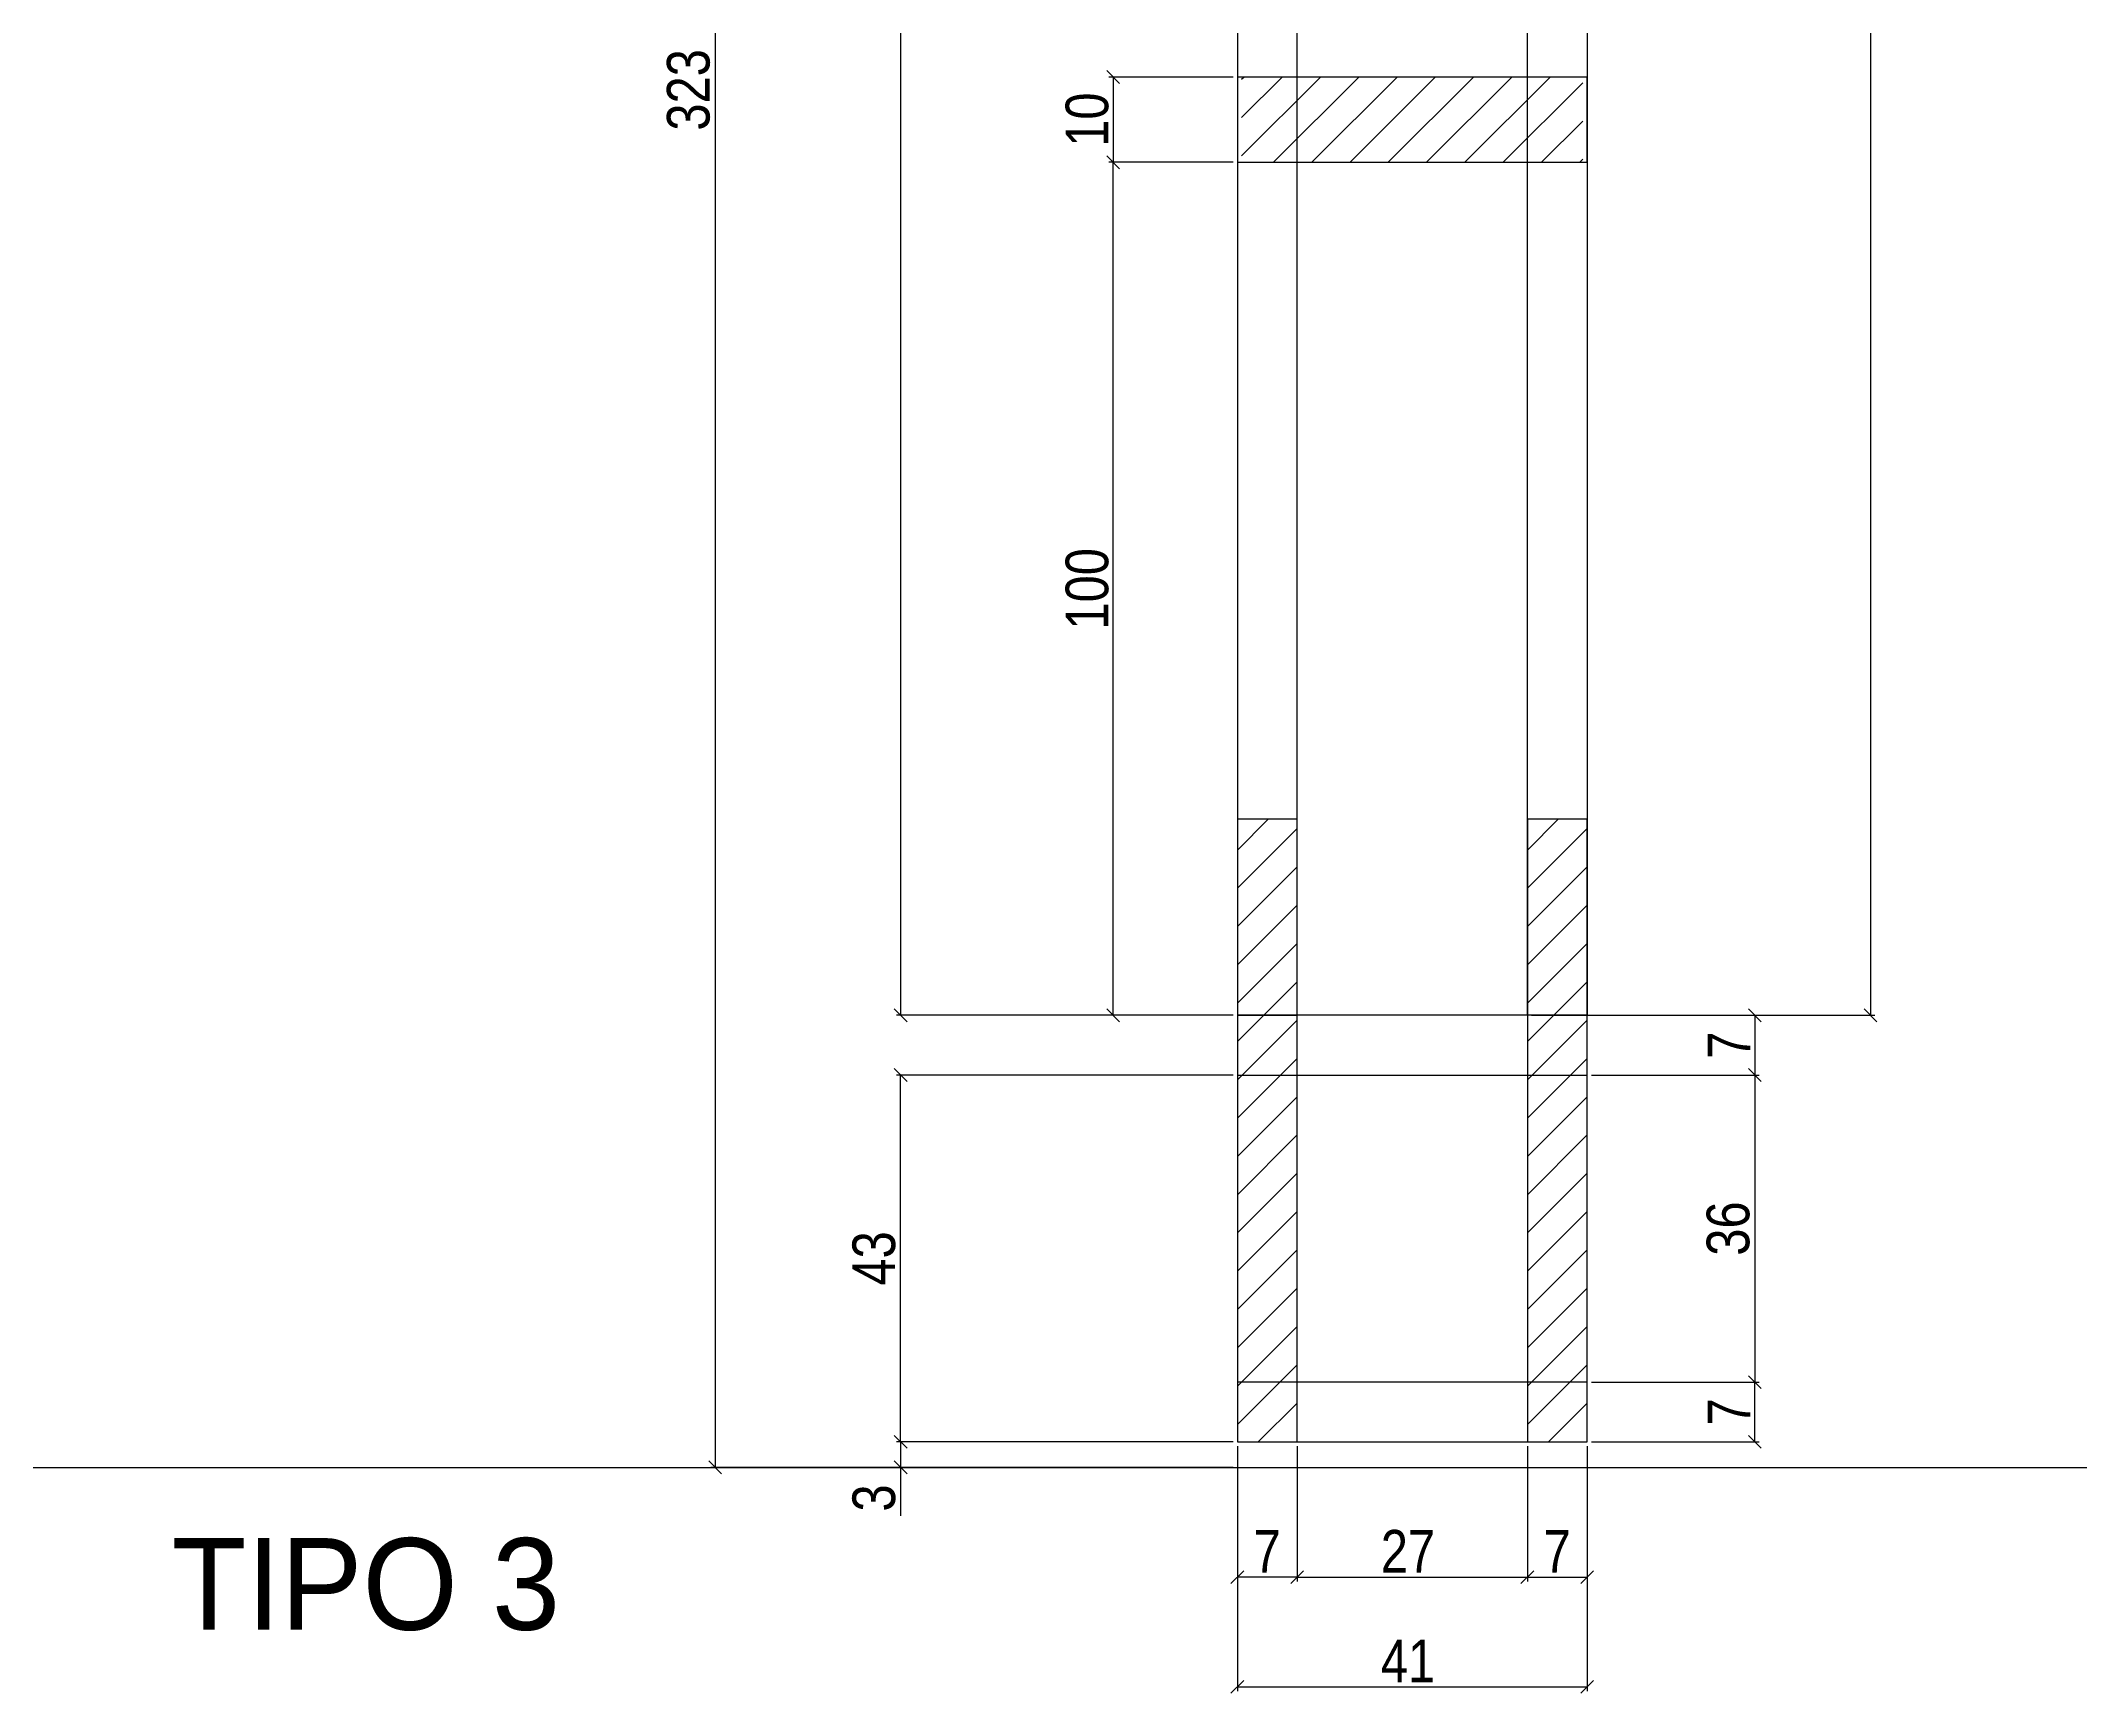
# Model space of a CAD drawing. Header units: millimetres. Extents: x 4248 to 7961, y 1155 to 5765.
# Drawn here: x 5755.7 to 6233.7, y 3462 to 3849.4 of the extents above; entities that cross this region are included whole.
import ezdxf

# ---------------------------------------------------------------- set-up
doc = ezdxf.new("R2010")
doc.units = ezdxf.units.MM
for name, color, linetype in [('1', 1, 'Continuous'), ('COTA', 241, 'Continuous'), ('Painéis', 200, 'Continuous'), ('SARR_7x7', 40, 'Continuous')]:
    doc.layers.add(name, color=color, linetype=linetype)
doc.styles.add('COTA TECNICA 2X', font='techl___.ttf', dxfattribs={"height": 10})
doc.styles.add('ROMAS860', font='ROMAS860.SHX', dxfattribs={"height": 8.5})
doc.dimstyles.new('SECAO', dxfattribs={"dimscale": 0.333333, "dimtxt": 5, "dimasz": 9, "dimexe": 3, "dimexo": 3, "dimgap": 3, "dimtad": 1, "dimdec": 1, "dimlfac": 0.5, "dimzin": 12, "dimdsep": 46, "dimtxsty": 'COTA TECNICA 2X', "dimblk1": 'OBLIQUE', "dimblk2": 'OBLIQUE', "dimsah": 1, "dimcen": 0.9, "dimclrd": 4, "dimclre": 4, "dimclrt": 240, "dimadec": 1, "dimazin": 3, "dimtfac": 1, "dimtdec": 1, "dimtmove": 0, "dimatfit": 3, "dimfxl": 1, "dimtolj": 1, "dimtzin": 12, "dimarcsym": 0})

# ---------------------------------------------------------------- blocks, each defined once
blk = doc.blocks.new('_Oblique')
at = {"layer": '1', "color": 0, "lineweight": -2}
blk.add_line((-0.5, -0.5), (0.5, 0.5), dxfattribs=at)
blk = doc.blocks.new('*D24')
at = {"layer": 'COTA', "color": 4, "lineweight": -2, "transparency": 16777216}
for p, q in [((6035.29, 4122.91), (5956.33, 4122.91)), ((5957.33, 4122.91), (5957.33, 3620.91)), ((6035.29, 3620.91), (5956.33, 3620.91))]:
    blk.add_line(p, q, dxfattribs=at)
at = {"layer": 'Defpoints', "color": 0, "transparency": 16777216}
for p in [(6036.29, 4122.91), (5957.33, 3620.91), (6036.29, 3620.91)]:
    blk.add_point(p, dxfattribs=at)
at = {"layer": 'COTA', "color": 4, "lineweight": -2, "transparency": 16777216, "xscale": 3, "yscale": 3, "zscale": 3}
for p, rotation in [((5957.33, 4122.91), 90), ((5957.33, 3620.91), 270)]:
    blk.add_blockref('_Oblique', p, dxfattribs=dict(at, rotation=rotation))
at = {"layer": 'COTA', "color": 240, "transparency": 16777216, "insert": (5951.22, 3871.91), "char_height": 10, "attachment_point": 5, "rotation": 90, "style": 'COTA TECNICA 2X'}
blk.add_mtext('\\A1;251', dxfattribs=at)
blk = doc.blocks.new('*D25')
at = {"layer": 'COTA', "color": 4, "lineweight": -2, "transparency": 16777216}
for p, q in [((6036.29, 3519.91), (6036.29, 3462.45)), ((6118.29, 3519.91), (6118.29, 3462.45)), ((6036.29, 3463.45), (6118.29, 3463.45))]:
    blk.add_line(p, q, dxfattribs=at)
at = {"layer": 'Defpoints', "color": 0, "transparency": 16777216}
for p in [(6036.29, 3520.91), (6118.29, 3520.91), (6118.29, 3463.45)]:
    blk.add_point(p, dxfattribs=at)
at = {"layer": 'COTA', "color": 4, "lineweight": -2, "transparency": 16777216, "xscale": 3, "yscale": 3, "zscale": 3, "rotation": 180}
blk.add_blockref('_Oblique', (6036.29, 3463.45), dxfattribs=at)
at = {"layer": 'COTA', "color": 4, "lineweight": -2, "transparency": 16777216, "xscale": 3, "yscale": 3, "zscale": 3}
blk.add_blockref('_Oblique', (6118.29, 3463.45), dxfattribs=at)
at = {"layer": 'COTA', "color": 240, "transparency": 16777216, "insert": (6076.29, 3469.53), "char_height": 10, "attachment_point": 5, "style": 'COTA TECNICA 2X'}
blk.add_mtext('\\A1;41', dxfattribs=at)
blk = doc.blocks.new('*D26')
at = {"layer": 'COTA', "color": 4, "lineweight": -2, "transparency": 16777216}
for p, q in [((6050.29, 3519.91), (6050.29, 3488.17)), ((6104.29, 3519.91), (6104.29, 3488.17)), ((6050.29, 3489.17), (6104.29, 3489.17))]:
    blk.add_line(p, q, dxfattribs=at)
at = {"layer": 'Defpoints', "color": 0, "transparency": 16777216}
for p in [(6050.29, 3520.91), (6104.29, 3520.91), (6104.29, 3489.17)]:
    blk.add_point(p, dxfattribs=at)
at = {"layer": 'COTA', "color": 4, "lineweight": -2, "transparency": 16777216, "xscale": 3, "yscale": 3, "zscale": 3, "rotation": 180}
blk.add_blockref('_Oblique', (6050.29, 3489.17), dxfattribs=at)
at = {"layer": 'COTA', "color": 4, "lineweight": -2, "transparency": 16777216, "xscale": 3, "yscale": 3, "zscale": 3}
blk.add_blockref('_Oblique', (6104.29, 3489.17), dxfattribs=at)
at = {"layer": 'COTA', "color": 240, "transparency": 16777216, "insert": (6076.29, 3495.24), "char_height": 10, "attachment_point": 5, "style": 'COTA TECNICA 2X'}
blk.add_mtext('\\A1;27', dxfattribs=at)
blk = doc.blocks.new('*D27')
at = {"layer": 'COTA', "color": 4, "lineweight": -2, "transparency": 16777216}
blk.add_line((6104.29, 3489.17), (6118.29, 3489.17), dxfattribs=at)
at = {"layer": 'Defpoints', "color": 0, "transparency": 16777216}
for p in [(6104.29, 3489.17), (6118.29, 3489.17), (6118.29, 3489.17)]:
    blk.add_point(p, dxfattribs=at)
at = {"layer": 'COTA', "color": 4, "lineweight": -2, "transparency": 16777216, "xscale": 3, "yscale": 3, "zscale": 3, "rotation": 180}
blk.add_blockref('_Oblique', (6104.29, 3489.17), dxfattribs=at)
at = {"layer": 'COTA', "color": 4, "lineweight": -2, "transparency": 16777216, "xscale": 3, "yscale": 3, "zscale": 3}
blk.add_blockref('_Oblique', (6118.29, 3489.17), dxfattribs=at)
at = {"layer": 'COTA', "color": 240, "transparency": 16777216, "insert": (6111.29, 3495.24), "char_height": 10, "attachment_point": 5, "style": 'COTA TECNICA 2X'}
blk.add_mtext('\\A1;7', dxfattribs=at)
blk = doc.blocks.new('*D28')
at = {"layer": 'COTA', "color": 4, "lineweight": -2, "transparency": 16777216}
blk.add_line((6050.29, 3489.17), (6036.29, 3489.17), dxfattribs=at)
at = {"layer": 'Defpoints', "color": 0, "transparency": 16777216}
for p in [(6036.29, 3489.17), (6036.29, 3489.17), (6050.29, 3489.17)]:
    blk.add_point(p, dxfattribs=at)
at = {"layer": 'COTA', "color": 4, "lineweight": -2, "transparency": 16777216, "xscale": 3, "yscale": 3, "zscale": 3, "rotation": 180}
blk.add_blockref('_Oblique', (6036.29, 3489.17), dxfattribs=at)
at = {"layer": 'COTA', "color": 4, "lineweight": -2, "transparency": 16777216, "xscale": 3, "yscale": 3, "zscale": 3}
blk.add_blockref('_Oblique', (6050.29, 3489.17), dxfattribs=at)
at = {"layer": 'COTA', "color": 240, "transparency": 16777216, "insert": (6043.29, 3495.24), "char_height": 10, "attachment_point": 5, "style": 'COTA TECNICA 2X'}
blk.add_mtext('\\A1;7', dxfattribs=at)
blk = doc.blocks.new('*D29')
at = {"layer": 'COTA', "color": 4, "lineweight": -2, "transparency": 16777216}
for p, q in [((6035.29, 3840.93), (6006.19, 3840.93)), ((6007.19, 3840.93), (6007.19, 3820.93)), ((6035.29, 3820.93), (6006.19, 3820.93))]:
    blk.add_line(p, q, dxfattribs=at)
at = {"layer": 'Defpoints', "color": 0, "transparency": 16777216}
for p in [(6036.29, 3840.93), (6007.19, 3820.93), (6036.29, 3820.93)]:
    blk.add_point(p, dxfattribs=at)
at = {"layer": 'COTA', "color": 4, "lineweight": -2, "transparency": 16777216, "xscale": 3, "yscale": 3, "zscale": 3}
for p, rotation in [((6007.19, 3840.93), 90), ((6007.19, 3820.93), 270)]:
    blk.add_blockref('_Oblique', p, dxfattribs=dict(at, rotation=rotation))
at = {"layer": 'COTA', "color": 240, "transparency": 16777216, "insert": (6001.09, 3830.93), "char_height": 10, "attachment_point": 5, "rotation": 90, "style": 'COTA TECNICA 2X'}
blk.add_mtext('\\A1;10', dxfattribs=at)
blk = doc.blocks.new('*D31')
at = {"layer": 'COTA', "color": 4, "lineweight": -2, "transparency": 16777216}
for p, q in [((6049.29, 4160.91), (5912.83, 4160.91)), ((5913.83, 4160.91), (5913.83, 3514.91)), ((6035.29, 3514.91), (5912.83, 3514.91))]:
    blk.add_line(p, q, dxfattribs=at)
at = {"layer": 'Defpoints', "color": 0, "transparency": 16777216}
for p in [(6050.29, 4160.91), (5913.83, 3514.91), (6036.29, 3514.91)]:
    blk.add_point(p, dxfattribs=at)
at = {"layer": 'COTA', "color": 4, "lineweight": -2, "transparency": 16777216, "xscale": 3, "yscale": 3, "zscale": 3}
for p, rotation in [((5913.83, 4160.91), 90), ((5913.83, 3514.91), 270)]:
    blk.add_blockref('_Oblique', p, dxfattribs=dict(at, rotation=rotation))
at = {"layer": 'COTA', "color": 240, "transparency": 16777216, "insert": (5907.61, 3837.91), "char_height": 10, "attachment_point": 5, "rotation": 90, "style": 'COTA TECNICA 2X'}
blk.add_mtext('\\A1;323', dxfattribs=at)
blk = doc.blocks.new('*D32')
at = {"layer": 'COTA', "color": 4, "lineweight": -2, "transparency": 16777216}
for p, q in [((6035.29, 3520.91), (5956.33, 3520.91)), ((5957.33, 3520.91), (5957.33, 3514.91)), ((6035.29, 3514.91), (5956.33, 3514.91)), ((5957.33, 3514.91), (5957.33, 3503.58))]:
    blk.add_line(p, q, dxfattribs=at)
at = {"layer": 'Defpoints', "color": 0, "transparency": 16777216}
for p in [(6036.29, 3520.91), (5957.33, 3514.91), (6036.29, 3514.91)]:
    blk.add_point(p, dxfattribs=at)
at = {"layer": 'COTA', "color": 4, "lineweight": -2, "transparency": 16777216, "xscale": 3, "yscale": 3, "zscale": 3}
for p, rotation in [((5957.33, 3520.91), 90), ((5957.33, 3514.91), 270)]:
    blk.add_blockref('_Oblique', p, dxfattribs=dict(at, rotation=rotation))
at = {"layer": 'COTA', "color": 240, "transparency": 16777216, "insert": (5951.11, 3507.74), "char_height": 10, "attachment_point": 5, "rotation": 90, "style": 'COTA TECNICA 2X'}
blk.add_mtext('\\A1;3', dxfattribs=at)
blk = doc.blocks.new('*D35')
at = {"layer": 'COTA', "color": 4, "lineweight": -2, "transparency": 16777216}
for p, q in [((6035.29, 3820.93), (6006.19, 3820.93)), ((6007.19, 3620.91), (6007.19, 3820.93)), ((6034.29, 3620.91), (6006.19, 3620.91))]:
    blk.add_line(p, q, dxfattribs=at)
at = {"layer": 'Defpoints', "color": 0, "transparency": 16777216}
for p in [(6007.19, 3820.93), (6036.29, 3820.93), (6035.29, 3620.91)]:
    blk.add_point(p, dxfattribs=at)
at = {"layer": 'COTA', "color": 4, "lineweight": -2, "transparency": 16777216, "xscale": 3, "yscale": 3, "zscale": 3}
for p, rotation in [((6007.19, 3820.93), 90), ((6007.19, 3620.91), 270)]:
    blk.add_blockref('_Oblique', p, dxfattribs=dict(at, rotation=rotation))
at = {"layer": 'COTA', "color": 240, "transparency": 16777216, "insert": (6001.09, 3720.92), "char_height": 10, "attachment_point": 5, "rotation": 90, "style": 'COTA TECNICA 2X'}
blk.add_mtext('\\A1;100', dxfattribs=at)
blk = doc.blocks.new('*D123')
at = {"layer": 'COTA', "color": 4, "lineweight": -2, "transparency": 16777216}
for p, q in [((6120.29, 4124.88), (6185.77, 4124.88)), ((6184.77, 4124.88), (6184.77, 3620.91)), ((6120.29, 3620.91), (6185.77, 3620.91))]:
    blk.add_line(p, q, dxfattribs=at)
at = {"layer": 'Defpoints', "color": 0, "transparency": 16777216}
for p in [(6119.29, 4124.88), (6119.29, 3620.91), (6184.77, 3620.91)]:
    blk.add_point(p, dxfattribs=at)
at = {"layer": 'COTA', "color": 4, "lineweight": -2, "transparency": 16777216, "xscale": 3, "yscale": 3, "zscale": 3}
for p, rotation in [((6184.77, 4124.88), 90), ((6184.77, 3620.91), 270)]:
    blk.add_blockref('_Oblique', p, dxfattribs=dict(at, rotation=rotation))
at = {"layer": 'COTA', "color": 240, "transparency": 16777216, "insert": (6178.66, 3872.9), "char_height": 10, "attachment_point": 5, "rotation": 90, "style": 'COTA TECNICA 2X'}
blk.add_mtext('\\A1;252', dxfattribs=at)
blk = doc.blocks.new('*D124')
at = {"layer": 'COTA', "color": 4, "lineweight": -2, "transparency": 16777216}
for p, q in [((6105.29, 3620.91), (6158.62, 3620.91)), ((6157.62, 3620.91), (6157.62, 3606.91)), ((6123.35, 3606.91), (6158.62, 3606.91))]:
    blk.add_line(p, q, dxfattribs=at)
at = {"layer": 'Defpoints', "color": 0, "transparency": 16777216}
for p in [(6104.29, 3620.91), (6122.35, 3606.91), (6157.62, 3606.91)]:
    blk.add_point(p, dxfattribs=at)
at = {"layer": 'COTA', "color": 4, "lineweight": -2, "transparency": 16777216, "xscale": 3, "yscale": 3, "zscale": 3}
for p, rotation in [((6157.62, 3620.91), 90), ((6157.62, 3606.91), 270)]:
    blk.add_blockref('_Oblique', p, dxfattribs=dict(at, rotation=rotation))
at = {"layer": 'COTA', "color": 240, "transparency": 16777216, "insert": (6151.55, 3613.91), "char_height": 10, "attachment_point": 5, "rotation": 90, "style": 'COTA TECNICA 2X'}
blk.add_mtext('\\A1;7', dxfattribs=at)
blk = doc.blocks.new('*D1138')
at = {"layer": 'COTA', "color": 4, "lineweight": -2, "transparency": 16777216}
for p, q in [((6035.29, 3606.91), (5956.33, 3606.91)), ((5957.33, 3520.91), (5957.33, 3606.91)), ((6035.29, 3520.91), (5956.33, 3520.91))]:
    blk.add_line(p, q, dxfattribs=at)
at = {"layer": 'Defpoints', "color": 0, "transparency": 16777216}
for p in [(5957.33, 3606.91), (6036.29, 3606.91), (6036.29, 3520.91)]:
    blk.add_point(p, dxfattribs=at)
at = {"layer": 'COTA', "color": 4, "lineweight": -2, "transparency": 16777216, "xscale": 3, "yscale": 3, "zscale": 3}
for p, rotation in [((5957.33, 3606.91), 90), ((5957.33, 3520.91), 270)]:
    blk.add_blockref('_Oblique', p, dxfattribs=dict(at, rotation=rotation))
at = {"layer": 'COTA', "color": 240, "transparency": 16777216, "insert": (5951.11, 3563.91), "char_height": 10, "attachment_point": 5, "rotation": 90, "style": 'COTA TECNICA 2X'}
blk.add_mtext('\\A1;43', dxfattribs=at)
blk = doc.blocks.new('*D1139')
at = {"layer": 'COTA', "color": 4, "lineweight": -2, "transparency": 16777216}
for p, q in [((6119.29, 3606.91), (6158.62, 3606.91)), ((6157.62, 3606.91), (6157.62, 3534.91)), ((6119.29, 3534.91), (6158.62, 3534.91))]:
    blk.add_line(p, q, dxfattribs=at)
at = {"layer": 'Defpoints', "color": 0, "transparency": 16777216}
for p in [(6118.29, 3606.91), (6118.29, 3534.91), (6157.62, 3534.91)]:
    blk.add_point(p, dxfattribs=at)
at = {"layer": 'COTA', "color": 4, "lineweight": -2, "transparency": 16777216, "xscale": 3, "yscale": 3, "zscale": 3}
for p, rotation in [((6157.62, 3606.91), 90), ((6157.62, 3534.91), 270)]:
    blk.add_blockref('_Oblique', p, dxfattribs=dict(at, rotation=rotation))
at = {"layer": 'COTA', "color": 240, "transparency": 16777216, "insert": (6151.4, 3570.91), "char_height": 10, "attachment_point": 5, "rotation": 90, "style": 'COTA TECNICA 2X'}
blk.add_mtext('\\A1;36', dxfattribs=at)
blk = doc.blocks.new('*D1140')
at = {"layer": 'COTA', "color": 4, "lineweight": -2, "transparency": 16777216}
for p, q in [((6119.29, 3534.91), (6158.62, 3534.91)), ((6157.62, 3520.91), (6157.62, 3534.91)), ((6119.29, 3520.91), (6158.62, 3520.91))]:
    blk.add_line(p, q, dxfattribs=at)
at = {"layer": 'Defpoints', "color": 0, "transparency": 16777216}
for p in [(6118.29, 3534.91), (6157.62, 3534.91), (6118.29, 3520.91)]:
    blk.add_point(p, dxfattribs=at)
at = {"layer": 'COTA', "color": 4, "lineweight": -2, "transparency": 16777216, "xscale": 3, "yscale": 3, "zscale": 3}
for p, rotation in [((6157.62, 3534.91), 90), ((6157.62, 3520.91), 270)]:
    blk.add_blockref('_Oblique', p, dxfattribs=dict(at, rotation=rotation))
at = {"layer": 'COTA', "color": 240, "transparency": 16777216, "insert": (6151.55, 3527.91), "char_height": 10, "attachment_point": 5, "rotation": 90, "style": 'COTA TECNICA 2X'}
blk.add_mtext('\\A1;7', dxfattribs=at)

msp = doc.modelspace()

# ---------------------------------------------------------------- hatches: boundary and pattern name
at = {"layer": 'COTA'}
h = msp.add_hatch(dxfattribs=at)
h.set_pattern_fill('ANSI31', color=256, scale=2, style=0)
h.set_pattern_definition([(45, (-20091.312, -193451.867), (-4.49012806, 4.49012806), [])])
h.paths.add_polyline_path([(6117.29, 3840.93), (6037.29, 3840.93), (6037.29, 3820.93), (6117.29, 3820.93)])
h = msp.add_hatch(dxfattribs=at)
h.set_pattern_fill('ANSI31', color=256, scale=2, style=0)
h.set_pattern_definition([(45, (-13807.9266, -2202.282), (-4.490128, 4.490128), [])])
h.paths.add_polyline_path([(6036.29, 3520.91), (6050.29, 3520.91), (6050.29, 3666.91), (6036.29, 3666.91)])
h = msp.add_hatch(dxfattribs=at)
h.set_pattern_fill('ANSI31', color=256, scale=2, style=0)
h.set_pattern_definition([(45, (-13739.9266, -2202.282), (-4.490128, 4.490128), [])])
h.paths.add_polyline_path([(6104.29, 3520.91), (6118.29, 3520.91), (6118.29, 3666.91), (6104.29, 3666.91)])

# ---------------------------------------------------------------- linework, layer by layer
at = {"linetype": 'Continuous'}
for points in [[(6058.29, 3606.91), (6118.29, 3606.91), (6118.29, 3620.91), (6036.29, 3620.91), (6036.29, 3606.91), (6058.29, 3606.91)], [(6058.29, 3520.91), (6118.29, 3520.91), (6118.29, 3534.91), (6036.29, 3534.91), (6036.29, 3520.91), (6058.29, 3520.91)]]:
    msp.add_lwpolyline(points, dxfattribs=at)
at = {"layer": 'COTA', "color": 1}
msp.add_line((4247.57, 3514.91), (7744.04, 3514.91), dxfattribs=at)
at = {"layer": 'Painéis'}
msp.add_lwpolyline([(6036.29, 3820.93), (6118.29, 3820.93), (6118.29, 3840.93), (6036.29, 3840.93), (6036.29, 3820.93)], dxfattribs=at)
for points in [[(6036.29, 3520.91), (6050.29, 3520.91), (6050.29, 3666.91), (6036.29, 3666.91)], [(6104.29, 3520.91), (6118.29, 3520.91), (6118.29, 3666.91), (6104.29, 3666.91)]]:
    msp.add_lwpolyline(points, close=True, dxfattribs=at)
at = {"layer": 'SARR_7x7', "linetype": 'Continuous'}
for points in [[(6118.29, 3620.91), (6104.29, 3620.91), (6104.29, 4124.88), (6118.29, 4124.88)], [(6036.29, 3620.91), (6050.29, 3620.91), (6050.29, 4122.91), (6036.29, 4122.91)]]:
    msp.add_lwpolyline(points, close=True, dxfattribs=at)

# ---------------------------------------------------------------- texts
at = {"layer": 'COTA', "color": 7, "style": 'ROMAS860'}
msp.add_text('TIPO 3', height=21.505, dxfattribs=at).set_placement((5786.41, 3476.82))

# ---------------------------------------------------------------- dimensions: what is measured, and where the dimension line sits
at = {"layer": 'COTA', "color": 3}
for base, p1, p2, picture, middle in [((5913.83, 3514.91), (6050.29, 4160.91), (6036.29, 3514.91), '*D31', (5907.61, 3837.91)), ((6184.77, 3620.91), (6119.29, 4124.88), (6119.29, 3620.91), '*D123', (6178.66, 3872.9)), ((5957.33, 3620.91), (6036.29, 4122.91), (6036.29, 3620.91), '*D24', (5951.22, 3871.91)), ((6007.19, 3820.93), (6036.29, 3840.93), (6036.29, 3820.93), '*D29', (6001.09, 3830.93)), ((6007.19, 3820.93), (6035.29, 3620.91), (6036.29, 3820.93), '*D35', (6001.09, 3720.92)), ((6157.62, 3606.91), (6104.29, 3620.91), (6122.35, 3606.91), '*D124', (6151.55, 3613.91)), ((5957.33, 3606.91), (6036.29, 3520.91), (6036.29, 3606.91), '*D1138', (5951.11, 3563.91)), ((6157.62, 3534.91), (6118.29, 3606.91), (6118.29, 3534.91), '*D1139', (6151.4, 3570.91)), ((5957.33, 3514.91), (6036.29, 3520.91), (6036.29, 3514.91), '*D32', (5951.11, 3507.74))]:
    dim = msp.add_linear_dim(base=base, p1=p1, p2=p2, angle=90, dimstyle='SECAO', dxfattribs=at)
    dim.commit()
    dim.dimension.update_dxf_attribs({"geometry": picture, "text_midpoint": middle})
dim = msp.add_linear_dim(base=(6157.62, 3534.91), p1=(6118.29, 3520.91), p2=(6118.29, 3534.91), angle=90, dimstyle='SECAO', dxfattribs=at)
dim.commit()
dim.dimension.update_dxf_attribs({"geometry": '*D1140', "text_midpoint": (6157.62, 3527.91), "dimtype": 160})
for base, p1, p2, picture, middle in [((6118.29, 3463.45), (6036.29, 3520.91), (6118.29, 3520.91), '*D25', (6076.29, 3463.45)), ((6104.29, 3489.17), (6050.29, 3520.91), (6104.29, 3520.91), '*D26', (6076.29, 3489.17)), ((6118.29, 3489.17), (6104.29, 3489.17), (6118.29, 3489.17), '*D27', (6111.29, 3489.17))]:
    dim = msp.add_linear_dim(base=base, p1=p1, p2=p2, dimstyle='SECAO', dxfattribs=at)
    dim.commit()
    dim.dimension.update_dxf_attribs({"geometry": picture, "text_midpoint": middle, "dimtype": 160})
dim = msp.add_linear_dim(base=(6036.29, 3489.17), p1=(6050.29, 3489.17), p2=(6036.29, 3489.17), dimstyle='SECAO', dxfattribs=at)
dim.commit()
dim.dimension.update_dxf_attribs({"geometry": '*D28', "text_midpoint": (6043.29, 3495.24)})

doc.saveas('drawing.dxf')
